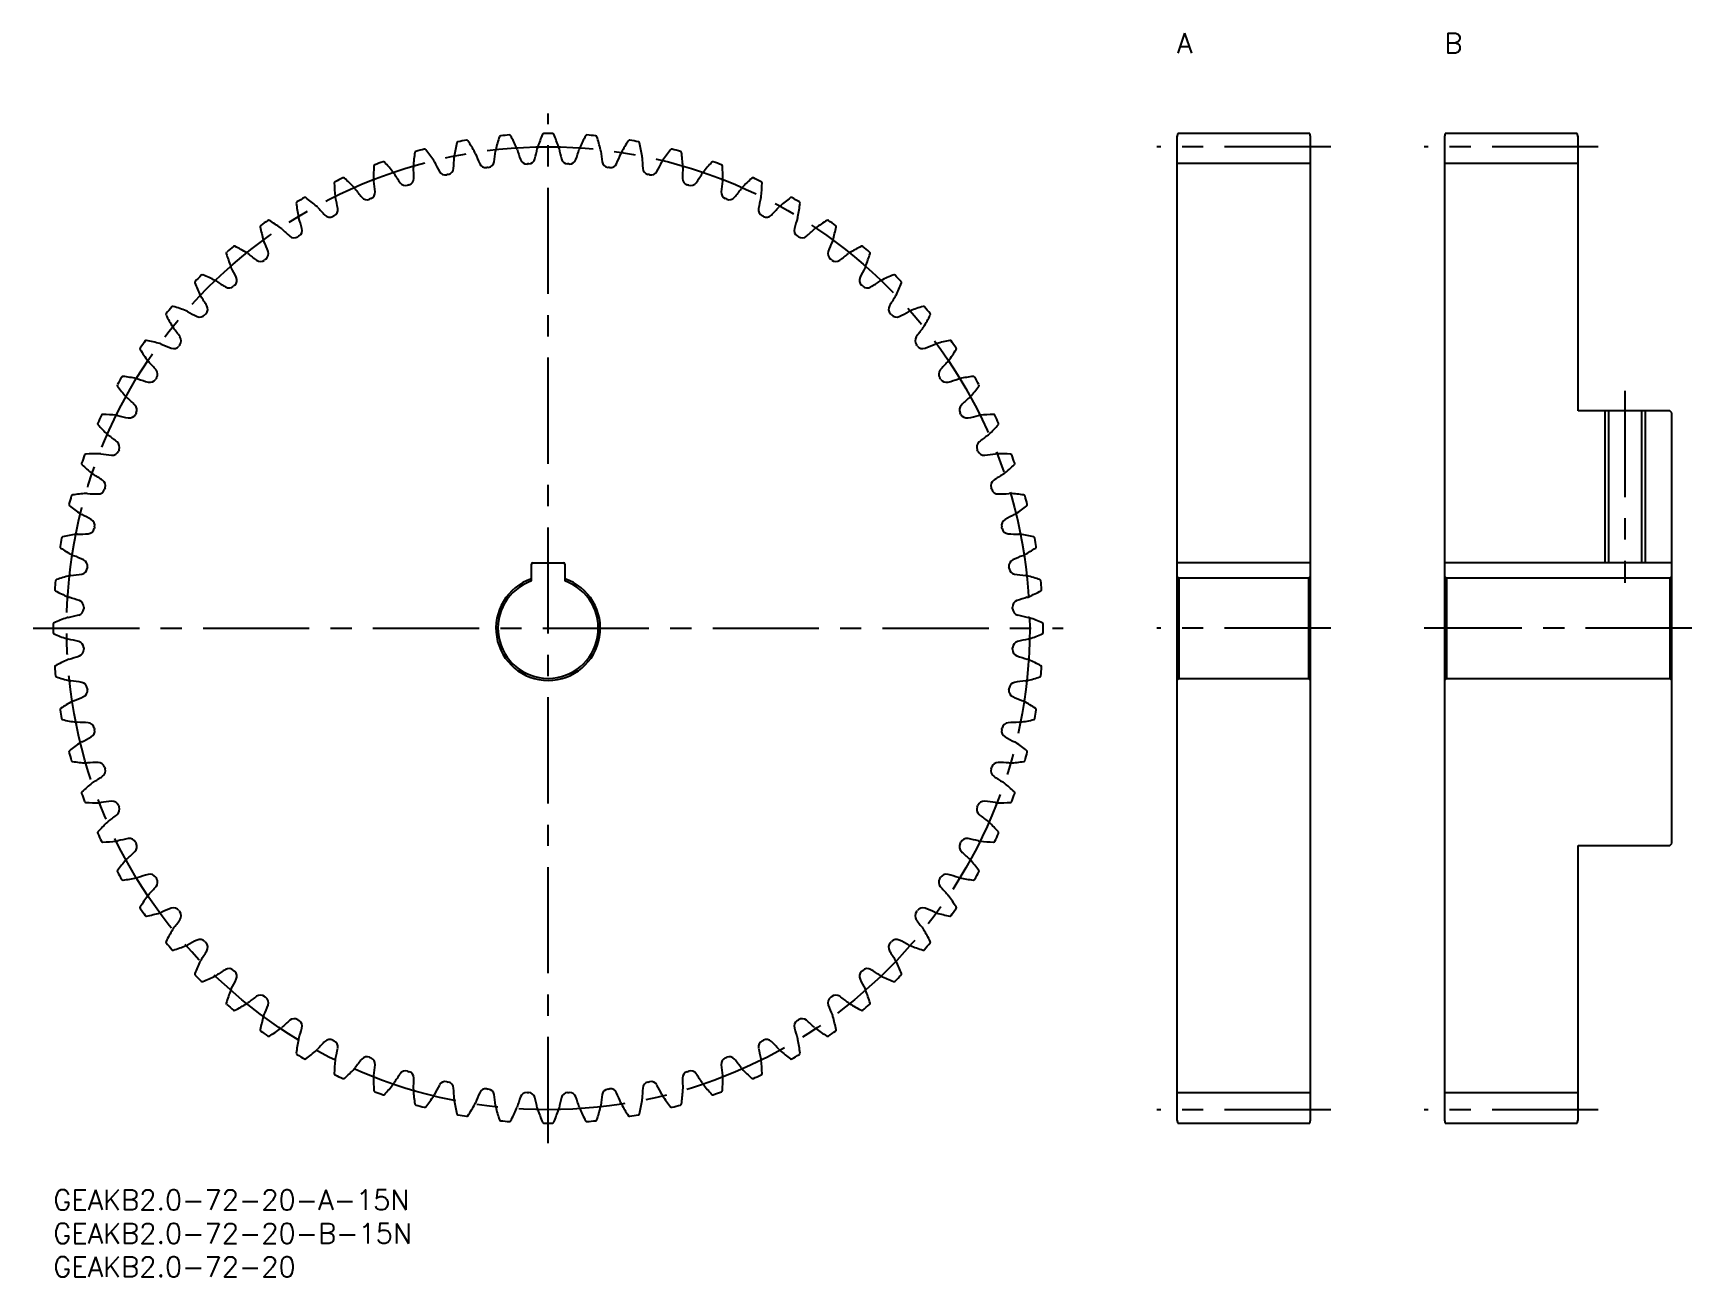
# Model space of a CAD drawing. Extents: x -3 to 245, y -13 to 173.
import ezdxf

# ---------------------------------------------------------------- set-up
doc = ezdxf.new("R2010")
doc.units = 0
doc.header["$LTSCALE"] = 0.5
doc.linetypes.add('CENTER', pattern=[50.8, 31.75, -6.35, 6.35, -6.35])
for name, color, linetype in [('MSM_CENTER', 1, 'CENTER'), ('MSM_CONTINUOUS', 7, 'CONTINUOUS'), ('MSM_NARROW', 5, 'CONTINUOUS'), ('MSM_PART_NUMBER', 7, 'CONTINUOUS')]:
    doc.layers.add(name, color=color, linetype=linetype)
doc.styles.get("Standard").update_dxf_attribs({"font": 'txt.shx', "height": 1, "bigfont": 'bigfont.shx'})

# ---------------------------------------------------------------- blocks, each defined once
blk = doc.blocks.new('*U3')
at = {"layer": 'MSM_PART_NUMBER'}
blk.add_text('GEAKB2.0-72-20-B-15N', height=3, dxfattribs=at).set_placement((0, -8))
blk = doc.blocks.new('*U4')
at = {"layer": 'MSM_PART_NUMBER'}
blk.add_text('GEAKB2.0-72-20-A-15N', height=3, dxfattribs=at).set_placement((0, -3))
blk = doc.blocks.new('*U5')
at = {"layer": 'MSM_PART_NUMBER'}
blk.add_text('GEAKB2.0-72-20', height=3, dxfattribs=at).set_placement((0, -13))
blk = doc.blocks.new('*U6')
at = {"layer": 'MSM_PART_NUMBER'}
blk.add_text('A', height=3, dxfattribs=at).set_placement((168, 170))
blk = doc.blocks.new('*U7')
at = {"layer": 'MSM_PART_NUMBER'}
blk.add_text('B', height=3, dxfattribs=at).set_placement((208, 170))

msp = doc.modelspace()

# ---------------------------------------------------------------- linework, layer by layer
at = {"layer": 'MSM_CENTER'}
for p, q in [((74, 7), (74, 161)), ((191, 156), (165, 156)), ((231, 156), (205, 156)), ((235, 119.5), (235, 90.8)), ((-3, 84), (151, 84)), ((191, 84), (165, 84)), ((245, 84), (205, 84)), ((191, 12), (165, 12)), ((231, 12), (205, 12))]:
    msp.add_line(p, q, dxfattribs=at)
msp.add_circle((74, 84), 72, dxfattribs=at)
at = {"layer": 'MSM_CONTINUOUS'}
for p, q in [((168.13, 158), (168, 157.5)), ((168, 157.5), (168, 10.5)), ((187.87, 158), (168.13, 158)), ((188, 157.5), (187.87, 158)), ((188, 10.5), (188, 157.5)), ((208.13, 158), (208, 157.5)), ((208, 157.5), (208, 10.5)), ((227.87, 158), (208.13, 158)), ((228, 157.5), (227.87, 158)), ((228, 116.5), (228, 157.5)), ((188, 153.5), (168, 153.5)), ((228, 153.5), (208, 153.5)), ((241.7, 116.5), (228, 116.5)), ((232.54, 116.5), (232.54, 93.8)), ((237.46, 116.5), (237.46, 93.8)), ((242, 116.2), (241.7, 116.5)), ((242, 51.8), (242, 116.2)), ((71.5, 91.07), (71.5, 93.6)), ((71.7, 93.8), (76.3, 93.8)), ((76.5, 93.6), (76.5, 91.07)), ((188, 93.8), (168, 93.8)), ((168, 91.8), (168.3, 91.5)), ((187.7, 91.5), (188, 91.8)), ((242, 93.8), (208, 93.8)), ((208, 91.8), (208.3, 91.5)), ((241.7, 91.5), (242, 91.8)), ((168.3, 91.5), (168.3, 76.5)), ((187.7, 91.5), (168.3, 91.5)), ((187.7, 91.5), (187.7, 76.5)), ((208.3, 91.5), (208.3, 76.5)), ((241.7, 91.5), (208.3, 91.5)), ((241.7, 91.5), (241.7, 76.5)), ((168.3, 76.5), (168, 76.2)), ((168.3, 76.5), (187.7, 76.5)), ((188, 76.2), (187.7, 76.5)), ((208.3, 76.5), (208, 76.2)), ((208.3, 76.5), (241.7, 76.5)), ((242, 76.2), (241.7, 76.5)), ((228, 10.5), (228, 51.5)), ((228, 51.5), (241.7, 51.5)), ((241.7, 51.5), (242, 51.8)), ((188, 14.5), (168, 14.5)), ((228, 14.5), (208, 14.5)), ((168, 10.5), (168.13, 10)), ((168.13, 10), (187.87, 10)), ((187.87, 10), (188, 10.5)), ((208, 10.5), (208.13, 10)), ((208.13, 10), (227.87, 10)), ((227.87, 10), (228, 10.5))]:
    msp.add_line(p, q, dxfattribs=at)
for centre, radius, start, end in [((83.67, 150.97), 24, 166.3987, 171.25), ((60.54, 156.56), 0.2, 100.5078, 166.3988), ((74, 84), 74, 99.4926, 100.5074), ((61.83, 156.79), 0.2, 33.6013, 99.4926), ((42.01, 143.62), 24, 28.75, 33.6013), ((89.47, 149.87), 24, 161.3987, 166.25), ((66.92, 157.46), 0.2, 95.5078, 161.3988), ((74, 84), 74, 94.4926, 95.5074), ((68.22, 157.57), 0.2, 28.6013, 94.4926), ((47.32, 146.18), 24, 23.75, 28.6013), ((95.16, 148.27), 24, 156.3987, 161.25), ((73.35, 157.8), 0.2, 90.5078, 156.3988), ((74, 84), 74, 89.4926, 90.5074), ((74.65, 157.8), 0.2, 23.6013, 89.4926), ((52.84, 148.27), 24, 18.75, 23.6013), ((100.68, 146.18), 24, 151.3987, 156.25), ((79.78, 157.57), 0.2, 85.5074, 151.3987), ((74, 84), 74, 84.4926, 85.5074), ((81.08, 157.46), 0.2, 18.6013, 84.4926), ((58.53, 149.87), 24, 13.75, 18.6013), ((105.99, 143.62), 24, 146.3987, 151.25), ((86.17, 156.79), 0.2, 80.5074, 146.3987), ((74, 84), 74, 79.4926, 80.5074), ((87.46, 156.56), 0.2, 13.6013, 79.4926), ((64.33, 150.97), 24, 8.75, 13.6013), ((49.37, 153.57), 0.2, 43.6013, 109.4926), ((77.8, 151.55), 24, 171.3987, 176.25), ((54.27, 155.11), 0.2, 105.5078, 171.3988), ((74, 84), 74, 104.4926, 105.5074), ((55.53, 155.45), 0.2, 38.6014, 104.4926), ((36.93, 140.6), 24, 33.75, 38.6013), ((55.51, 153.02), 1.66, 26.1736, 33.7501), ((31.14, 154.99), 28.8, 355.5992, 358.8265), ((61.59, 154.36), 1.66, 171.2499, 178.8264), ((61.59, 154.36), 1.66, 21.1736, 28.7501), ((90, 165.37), 28.8, 201.1735, 204.4008), ((37.49, 158.45), 28.8, 350.5992, 353.8265), ((67.77, 155.18), 1.66, 166.2499, 173.8264), ((67.77, 155.18), 1.66, 16.1736, 23.7501), ((97.03, 163.66), 28.8, 196.1735, 199.4008), ((70.8, 154.43), 1, 199.4008, 272.5979), ((71.05, 154.44), 1, 272.4021, 345.5993), ((44.12, 161.35), 28.8, 345.5992, 348.8265), ((74, 155.45), 1.66, 161.2499, 168.8264), ((74, 155.45), 1.66, 11.1736, 18.7501), ((103.88, 161.35), 28.8, 191.1735, 194.4008), ((76.95, 154.44), 1, 194.4008, 267.5979), ((77.2, 154.43), 1, 267.4021, 340.5992), ((50.97, 163.66), 28.8, 340.5992, 343.8265), ((80.23, 155.18), 1.66, 156.2499, 163.8264), ((80.23, 155.18), 1.66, 6.1736, 13.7501), ((110.51, 158.45), 28.8, 186.1735, 189.4008), ((58, 165.37), 28.8, 335.5992, 338.8265), ((86.41, 154.36), 1.66, 151.2499, 158.8264), ((86.41, 154.36), 1.66, 1.1736, 8.7501), ((116.86, 154.99), 28.8, 181.1735, 184.4008), ((92.49, 153.02), 1.66, 146.2499, 153.8264), ((111.07, 140.6), 24, 141.3987, 146.25), ((92.47, 155.45), 0.2, 75.5074, 141.3987), ((74, 84), 74, 74.4926, 75.5074), ((93.73, 155.11), 0.2, 8.6013, 74.4926), ((70.2, 151.55), 24, 3.75, 8.6013), ((98.63, 153.57), 0.2, 70.5074, 136.3987), ((74, 84), 74, 114.4926, 115.5074), ((43.4, 151.16), 0.2, 48.6013, 114.4926), ((27.67, 133.31), 24, 43.75, 48.6013), ((71.9, 151.63), 24, 176.3987, 181.25), ((48.15, 153.12), 0.2, 110.5078, 176.3988), ((74, 84), 74, 109.4926, 110.5074), ((32.14, 137.16), 24, 38.75, 43.6013), ((49.56, 151.14), 1.66, 31.1736, 38.7501), ((75.62, 166.91), 28.8, 211.1735, 214.4008), ((52.92, 151.27), 1, 287.4021, 0.5992), ((55.51, 153.02), 1.66, 176.2499, 183.8264), ((25.12, 150.98), 28.8, 0.5992, 3.8265), ((82.84, 166.45), 28.8, 206.1735, 209.4008), ((58.62, 152.8), 1, 209.4008, 282.5979), ((74, 84), 69.5, 102.4021, 102.5979), ((58.86, 152.85), 1, 282.4021, 355.5993), ((64.68, 153.88), 1, 204.4008, 277.5979), ((74, 84), 69.5, 97.4021, 97.5979), ((64.92, 153.91), 1, 277.4021, 350.5993), ((74, 84), 69.5, 92.4021, 92.5979), ((74, 84), 69.5, 87.4021, 87.5979), ((83.08, 153.91), 1, 189.4008, 262.5979), ((74, 84), 69.5, 82.4021, 82.5979), ((83.32, 153.88), 1, 262.4021, 335.5992), ((89.14, 152.85), 1, 184.4008, 257.5979), ((74, 84), 69.5, 77.4021, 77.5979), ((89.38, 152.8), 1, 257.4021, 330.5992), ((65.16, 166.45), 28.8, 330.5992, 333.8265), ((122.88, 150.98), 28.8, 176.1735, 179.4008), ((95.08, 151.27), 1, 179.4008, 252.5979), ((92.49, 153.02), 1.66, 356.1736, 3.7501), ((72.38, 166.91), 28.8, 325.5992, 328.8265), ((98.44, 151.14), 1.66, 141.2499, 148.8264), ((115.86, 137.16), 24, 136.3987, 141.25), ((74, 84), 74, 69.4926, 70.5074), ((99.85, 153.12), 0.2, 3.6013, 69.4926), ((76.1, 151.63), 24, 358.75, 3.6013), ((120.33, 133.31), 24, 131.3987, 136.25), ((104.6, 151.16), 0.2, 65.5074, 131.3988), ((74, 84), 74, 64.4926, 65.5074), ((42.22, 150.61), 0.2, 115.5078, 181.3988), ((66.01, 151.19), 24, 181.3987, 186.25), ((43.8, 148.76), 1.66, 36.1736, 43.7501), ((68.39, 166.73), 28.8, 216.1735, 219.4008), ((47.13, 149.18), 1, 292.4021, 5.5992), ((49.56, 151.14), 1.66, 181.2499, 188.8264), ((19.46, 146.47), 28.8, 5.5992, 8.8265), ((52.69, 151.2), 1, 214.4008, 287.5979), ((74, 84), 69.5, 107.4021, 107.5979), ((74, 84), 69.5, 72.4021, 72.5979), ((95.31, 151.2), 1, 252.4021, 325.5992), ((128.54, 146.47), 28.8, 171.1735, 174.4008), ((100.87, 149.18), 1, 174.4008, 247.5979), ((98.44, 151.14), 1.66, 351.1736, 358.7501), ((79.61, 166.73), 28.8, 320.5992, 323.8265), ((104.2, 148.76), 1.66, 136.2499, 143.8264), ((81.99, 151.19), 24, 353.75, 358.6013), ((105.78, 150.61), 0.2, 358.6013, 64.4926), ((36.54, 147.58), 0.2, 120.5078, 186.3988), ((60.19, 150.24), 24, 186.3987, 191.25), ((74, 84), 74, 119.4926, 120.5074), ((37.67, 148.24), 0.2, 53.6013, 119.4926), ((23.54, 129.08), 24, 48.75, 53.6013), ((38.28, 145.88), 1.66, 41.1736, 48.7501), ((61.2, 165.93), 28.8, 221.1735, 224.4008), ((41.55, 146.59), 1, 297.4021, 10.5992), ((43.8, 148.76), 1.66, 186.2499, 193.8264), ((14.23, 141.48), 28.8, 10.5992, 13.8265), ((46.91, 149.09), 1, 219.4008, 292.5979), ((74, 84), 69.5, 112.4021, 112.5979), ((74, 84), 69.5, 67.4021, 67.5979), ((101.09, 149.09), 1, 247.4021, 320.5992), ((106.45, 146.59), 1, 169.4008, 242.5979), ((133.77, 141.48), 28.8, 166.1735, 169.4008), ((104.2, 148.76), 1.66, 346.1736, 353.7501), ((86.8, 165.93), 28.8, 315.5992, 318.8265), ((109.72, 145.88), 1.66, 131.2499, 138.8264), ((124.46, 129.08), 24, 126.3987, 131.25), ((110.33, 148.24), 0.2, 60.5074, 126.3987), ((74, 84), 74, 59.4926, 60.5074), ((87.81, 150.24), 24, 348.75, 353.6013), ((111.46, 147.58), 0.2, 353.6013, 59.4926), ((31.14, 144.08), 0.2, 125.5078, 191.3988), ((54.47, 148.78), 24, 191.3987, 196.25), ((74, 84), 74, 124.4926, 125.5074), ((32.21, 144.83), 0.2, 58.6013, 124.4926), ((19.81, 124.51), 24, 53.75, 58.6013), ((33.02, 142.53), 1.66, 46.1736, 53.7501), ((38.28, 145.88), 1.66, 191.2499, 198.8264), ((9.45, 136.05), 28.8, 15.5992, 18.8265), ((41.34, 146.48), 1, 224.4008, 297.5979), ((74, 84), 69.5, 117.4021, 117.5979), ((74, 84), 69.5, 62.4021, 62.5979), ((106.66, 146.48), 1, 242.4021, 315.5992), ((138.55, 136.05), 28.8, 161.1735, 164.4008), ((109.72, 145.88), 1.66, 341.1736, 348.7501), ((114.98, 142.53), 1.66, 126.2499, 133.8264), ((128.19, 124.51), 24, 121.3987, 126.25), ((115.79, 144.83), 0.2, 55.5074, 121.3987), ((74, 84), 74, 54.4926, 55.5074), ((93.53, 148.78), 24, 343.75, 348.6013), ((116.86, 144.08), 0.2, 348.6013, 54.4926), ((33.02, 142.53), 1.66, 196.2499, 203.8264), ((5.16, 130.22), 28.8, 20.5992, 23.8265), ((54.11, 164.5), 28.8, 226.1735, 229.4008), ((36.02, 143.39), 1, 229.4008, 302.5979), ((74, 84), 69.5, 122.4021, 122.5979), ((36.22, 143.52), 1, 302.4021, 15.5992), ((111.78, 143.52), 1, 164.4008, 237.5979), ((74, 84), 69.5, 57.4021, 57.5979), ((111.98, 143.39), 1, 237.4021, 310.5992), ((93.89, 164.5), 28.8, 310.5992, 313.8265), ((142.84, 130.22), 28.8, 156.1735, 159.4008), ((114.98, 142.53), 1.66, 336.1736, 343.7501), ((26.06, 140.11), 0.2, 130.5078, 196.3988), ((48.9, 146.83), 24, 196.3987, 201.25), ((74, 84), 74, 129.4926, 130.5074), ((27.06, 140.95), 0.2, 63.6013, 129.4926), ((16.48, 119.63), 24, 58.75, 63.6013), ((28.07, 138.73), 1.66, 51.1736, 58.7501), ((47.17, 162.46), 28.8, 231.1735, 234.4008), ((30.99, 139.86), 1, 234.4008, 307.5979), ((74, 84), 69.5, 127.4021, 127.5979), ((31.18, 140), 1, 307.4021, 20.5992), ((116.82, 140), 1, 159.4008, 232.5979), ((74, 84), 69.5, 52.4021, 52.5979), ((117.01, 139.86), 1, 232.4021, 305.5992), ((100.83, 162.46), 28.8, 305.5992, 308.8265), ((119.93, 138.73), 1.66, 121.2499, 128.8264), ((131.52, 119.63), 24, 116.3987, 121.25), ((120.94, 140.95), 0.2, 50.5074, 116.3987), ((74, 84), 74, 49.4926, 50.5074), ((99.1, 146.83), 24, 338.75, 343.6013), ((121.94, 140.11), 0.2, 343.6013, 49.4926), ((74, 84), 74, 134.4926, 135.5074), ((22.28, 136.64), 0.2, 68.6013, 134.4926), ((13.6, 114.49), 24, 63.75, 68.6013), ((28.07, 138.73), 1.66, 201.2499, 208.8264), ((1.39, 124.05), 28.8, 25.5992, 28.8265), ((26.46, 136.06), 1, 312.4021, 25.5992), ((121.54, 136.06), 1, 154.4008, 227.5979), ((146.61, 124.05), 28.8, 151.1735, 154.4008), ((119.93, 138.73), 1.66, 331.1736, 338.7501), ((134.4, 114.49), 24, 111.3987, 116.25), ((125.72, 136.64), 0.2, 45.5074, 111.3987), ((74, 84), 74, 44.4926, 45.5074), ((21.36, 135.72), 0.2, 135.5078, 201.3988), ((43.51, 144.4), 24, 201.3987, 206.25), ((23.48, 134.52), 1.66, 56.1736, 63.7501), ((40.43, 159.83), 28.8, 236.1735, 239.4008), ((26.28, 135.9), 1, 239.4008, 312.5979), ((74, 84), 69.5, 132.4021, 132.5979), ((74, 84), 69.5, 47.4021, 47.5979), ((121.72, 135.9), 1, 227.4021, 300.5992), ((107.57, 159.83), 28.8, 300.5992, 303.8265), ((124.52, 134.52), 1.66, 116.2499, 123.8264), ((104.49, 144.4), 24, 333.75, 338.6013), ((126.64, 135.72), 0.2, 338.6013, 44.4926), ((74, 84), 74, 139.4926, 140.5074), ((17.89, 131.94), 0.2, 73.6013, 139.4926), ((11.17, 109.1), 24, 68.75, 73.6013), ((19.27, 129.93), 1.66, 61.1736, 68.7501), ((23.48, 134.52), 1.66, 206.2499, 213.8264), ((-1.83, 117.57), 28.8, 30.5992, 33.8265), ((22.1, 131.72), 1, 317.4021, 30.5992), ((125.9, 131.72), 1, 149.4008, 222.5979), ((149.83, 117.57), 28.8, 146.1735, 149.4008), ((124.52, 134.52), 1.66, 326.1736, 333.7501), ((128.73, 129.93), 1.66, 111.2499, 118.8264), ((136.83, 109.1), 24, 106.3987, 111.25), ((130.11, 131.94), 0.2, 40.5074, 106.3987), ((74, 84), 74, 39.4926, 40.5074), ((17.05, 130.94), 0.2, 140.5078, 206.3987), ((38.37, 141.52), 24, 206.3987, 211.25), ((19.27, 129.93), 1.66, 211.2499, 218.8264), ((33.95, 156.61), 28.8, 241.1735, 244.4008), ((21.94, 131.54), 1, 244.4008, 317.5979), ((74, 84), 69.5, 137.4021, 137.5979), ((74, 84), 69.5, 42.4021, 42.5979), ((126.06, 131.54), 1, 222.4021, 295.5992), ((114.05, 156.61), 28.8, 295.5992, 298.8265), ((128.73, 129.93), 1.66, 321.1736, 328.7501), ((109.63, 141.52), 24, 328.75, 333.6013), ((130.95, 130.94), 0.2, 333.6013, 39.4926), ((74, 84), 74, 144.4926, 145.5074), ((13.92, 126.86), 0.2, 78.6013, 144.4926), ((9.22, 103.53), 24, 73.75, 78.6013), ((15.47, 124.98), 1.66, 66.1736, 73.7501), ((27.78, 152.84), 28.8, 246.1735, 249.4008), ((-4.46, 110.83), 28.8, 35.5992, 38.8265), ((18.14, 127.01), 1, 322.4021, 35.5992), ((129.86, 127.01), 1, 144.4008, 217.5979), ((152.46, 110.83), 28.8, 141.1735, 144.4008), ((120.22, 152.84), 28.8, 290.5992, 293.8265), ((132.53, 124.98), 1.66, 106.2499, 113.8264), ((138.78, 103.53), 24, 101.3987, 106.25), ((134.08, 126.86), 0.2, 35.5074, 101.3987), ((74, 84), 74, 34.4926, 35.5074), ((13.17, 125.79), 0.2, 145.5078, 211.3987), ((33.49, 138.19), 24, 211.3987, 216.25), ((15.47, 124.98), 1.66, 216.2499, 223.8264), ((18, 126.82), 1, 249.4008, 322.5979), ((74, 84), 69.5, 142.4021, 142.5979), ((74, 84), 69.5, 37.4021, 37.5979), ((130, 126.82), 1, 217.4021, 290.5992), ((132.53, 124.98), 1.66, 316.1736, 323.7501), ((114.51, 138.19), 24, 323.75, 328.6013), ((134.83, 125.79), 0.2, 328.6013, 34.4926), ((74, 84), 74, 149.4926, 150.5074), ((10.42, 121.46), 0.2, 83.6013, 149.4926), ((7.76, 97.81), 24, 78.75, 83.6013), ((-6.5, 103.89), 28.8, 40.5992, 43.8265), ((14.61, 121.98), 1, 327.4021, 40.5992), ((133.39, 121.98), 1, 139.4008, 212.5979), ((154.5, 103.89), 28.8, 136.1735, 139.4008), ((140.24, 97.81), 24, 96.3987, 101.25), ((137.58, 121.46), 0.2, 30.5074, 96.3987), ((74, 84), 74, 29.4926, 30.5074), ((9.76, 120.33), 0.2, 150.5078, 216.3987), ((28.92, 134.46), 24, 216.3987, 221.25), ((12.12, 119.72), 1.66, 71.1736, 78.7501), ((21.95, 148.55), 28.8, 251.1735, 254.4008), ((14.48, 121.78), 1, 254.4008, 327.5979), ((74, 84), 69.5, 147.4021, 147.5979), ((74, 84), 69.5, 32.4021, 32.5979), ((133.52, 121.78), 1, 212.4021, 285.5992), ((126.05, 148.55), 28.8, 285.5992, 288.8265), ((135.88, 119.72), 1.66, 101.2499, 108.8264), ((119.08, 134.46), 24, 318.75, 323.6013), ((138.24, 120.33), 0.2, 323.6013, 29.4926), ((12.12, 119.72), 1.66, 221.2499, 228.8264), ((-7.93, 96.8), 28.8, 45.5992, 48.8265), ((11.52, 116.66), 1, 332.4021, 45.5992), ((136.48, 116.66), 1, 134.4008, 207.5979), ((155.93, 96.8), 28.8, 131.1735, 134.4008), ((135.88, 119.72), 1.66, 311.1736, 318.7501), ((6.84, 114.6), 0.2, 155.5078, 221.3988), ((74, 84), 74, 154.4926, 155.5074), ((24.69, 130.33), 24, 221.3987, 226.25), ((7.39, 115.78), 0.2, 88.6013, 154.4926), ((6.81, 91.99), 24, 83.75, 88.6013), ((9.24, 114.2), 1.66, 76.1736, 83.7501), ((16.52, 143.77), 28.8, 256.1735, 259.4008), ((11.41, 116.45), 1, 259.4008, 332.5979), ((74, 84), 69.5, 152.4021, 152.5979), ((74, 84), 69.5, 27.4021, 27.5979), ((136.59, 116.45), 1, 207.4021, 280.5992), ((131.48, 143.77), 28.8, 280.5992, 283.8265), ((138.76, 114.2), 1.66, 96.2499, 103.8264), ((141.19, 91.99), 24, 91.3987, 96.25), ((123.31, 130.33), 24, 313.75, 318.6013), ((140.61, 115.78), 0.2, 25.5074, 91.3987), ((74, 84), 74, 24.4926, 25.5074), ((141.16, 114.6), 0.2, 318.6013, 24.4926), ((9.24, 114.2), 1.66, 226.2499, 233.8264), ((-8.73, 89.61), 28.8, 50.5992, 53.8265), ((8.91, 111.09), 1, 337.4021, 50.5992), ((139.09, 111.09), 1, 129.4008, 202.5979), ((156.73, 89.61), 28.8, 126.1735, 129.4008), ((138.76, 114.2), 1.66, 306.1736, 313.7501), ((74, 84), 74, 159.4926, 160.5074), ((4.88, 109.85), 0.2, 93.6013, 159.4926), ((6.37, 86.1), 24, 88.75, 93.6013), ((6.86, 108.44), 1.66, 81.1736, 88.7501), ((11.53, 138.54), 28.8, 261.1735, 264.4008), ((8.82, 110.87), 1, 264.4008, 337.5979), ((74, 84), 69.5, 157.4021, 157.5979), ((74, 84), 69.5, 22.4021, 22.5979), ((139.18, 110.87), 1, 202.4021, 275.5992), ((136.47, 138.54), 28.8, 275.5992, 278.8265), ((141.14, 108.44), 1.66, 91.2499, 98.8264), ((141.63, 86.1), 24, 86.3987, 91.25), ((143.12, 109.85), 0.2, 20.5074, 86.3987), ((74, 84), 74, 19.4926, 20.5074), ((4.43, 108.63), 0.2, 160.5074, 226.3988), ((20.84, 125.86), 24, 226.3987, 231.25), ((6.86, 108.44), 1.66, 231.2499, 238.8264), ((-8.91, 82.38), 28.8, 55.5992, 58.8265), ((156.91, 82.38), 28.8, 121.1735, 124.4008), ((141.14, 108.44), 1.66, 301.1736, 308.7501), ((127.16, 125.86), 24, 308.75, 313.6013), ((143.57, 108.63), 0.2, 313.6013, 19.4926), ((6.73, 105.08), 1, 269.4008, 342.5979), ((6.8, 105.31), 1, 342.4021, 55.5992), ((74, 84), 69.5, 162.4021, 162.5979), ((141.2, 105.31), 1, 124.4008, 197.5979), ((74, 84), 69.5, 17.4021, 17.5979), ((141.27, 105.08), 1, 197.4021, 270.5992), ((74, 84), 74, 164.4926, 165.5074), ((2.55, 102.47), 0.2, 165.5078, 231.3988), ((17.4, 121.07), 24, 231.3987, 236.25), ((2.89, 103.73), 0.2, 98.6014, 164.4926), ((6.45, 80.2), 24, 93.75, 98.6013), ((4.98, 102.49), 1.66, 86.1736, 93.7501), ((7.02, 132.88), 28.8, 266.1735, 269.4008), ((140.98, 132.88), 28.8, 270.5992, 273.8265), ((143.02, 102.49), 1.66, 86.2499, 93.8264), ((141.55, 80.2), 24, 81.3987, 86.25), ((130.6, 121.07), 24, 303.75, 308.6013), ((145.11, 103.73), 0.2, 15.5074, 81.3987), ((74, 84), 74, 14.4926, 15.5074), ((145.45, 102.47), 0.2, 308.6013, 14.4926), ((4.98, 102.49), 1.66, 236.2499, 243.8264), ((-8.45, 75.16), 28.8, 60.5992, 63.8265), ((5.2, 99.38), 1, 347.4021, 60.5992), ((142.8, 99.38), 1, 119.4008, 192.5979), ((156.45, 75.16), 28.8, 116.1735, 119.4008), ((143.02, 102.49), 1.66, 296.1736, 303.7501), ((74, 84), 74, 169.4926, 170.5074), ((1.44, 97.46), 0.2, 103.6014, 169.4926), ((7.03, 74.33), 24, 98.75, 103.6013), ((3.64, 96.41), 1.66, 91.1736, 98.7501), ((3.01, 126.86), 28.8, 271.1735, 274.4008), ((5.15, 99.14), 1, 274.4008, 347.5979), ((74, 84), 69.5, 167.4021, 167.5979), ((74, 84), 69.5, 12.4021, 12.5979), ((142.85, 99.14), 1, 192.4021, 265.5992), ((144.99, 126.86), 28.8, 265.5992, 268.8265), ((144.36, 96.41), 1.66, 81.2499, 88.8264), ((140.97, 74.33), 24, 76.3987, 81.25), ((146.56, 97.46), 0.2, 10.5074, 76.3987), ((74, 84), 74, 9.4926, 10.5074), ((1.21, 96.17), 0.2, 170.5078, 236.3987), ((14.38, 115.99), 24, 236.3987, 241.25), ((3.64, 96.41), 1.66, 241.2499, 248.8264), ((-7.37, 68), 28.8, 65.5992, 68.8265), ((155.37, 68), 28.8, 111.1735, 114.4008), ((144.36, 96.41), 1.66, 291.1736, 298.7501), ((133.62, 115.99), 24, 298.75, 303.6013), ((146.79, 96.17), 0.2, 303.6013, 9.4926), ((8.13, 68.53), 24, 103.75, 108.6013), ((2.82, 90.23), 1.66, 96.1736, 103.7501), ((-0.45, 120.51), 28.8, 276.1735, 279.4008), ((4.09, 93.08), 1, 279.4008, 352.5979), ((4.12, 93.32), 1, 352.4021, 65.5992), ((74, 84), 69.5, 172.4021, 172.5979), ((71.7, 93.6), 0.2, 90, 180), ((76.3, 93.6), 0.2, 0, 90), ((143.88, 93.32), 1, 114.4008, 187.5979), ((74, 84), 69.5, 7.4021, 7.5979), ((143.91, 93.08), 1, 187.4021, 260.5992), ((148.45, 120.51), 28.8, 260.5992, 263.8265), ((145.18, 90.23), 1.66, 76.2499, 83.8264), ((139.87, 68.53), 24, 71.3987, 76.25), ((74, 84), 74, 174.4926, 175.5074), ((0.43, 89.78), 0.2, 175.5074, 241.3988), ((11.82, 110.68), 24, 241.3987, 246.25), ((0.54, 91.08), 0.2, 108.6014, 174.4926), ((74, 84), 7.8, 108.6939, 71.3061), ((74, 84), 7.5, 109.4712, 70.5288), ((136.18, 110.68), 24, 293.75, 298.6013), ((147.46, 91.08), 0.2, 5.5074, 71.3987), ((74, 84), 74, 4.4926, 5.5074), ((147.57, 89.78), 0.2, 298.6013, 4.4926), ((2.82, 90.23), 1.66, 246.2499, 253.8264), ((-5.66, 60.97), 28.8, 70.5992, 73.8265), ((3.56, 86.95), 1, 284.4008, 357.5979), ((3.57, 87.2), 1, 357.4021, 70.5992), ((74, 84), 69.5, 177.4021, 177.5979), ((144.43, 87.2), 1, 109.4008, 182.5979), ((74, 84), 69.5, 2.4021, 2.5979), ((144.44, 86.95), 1, 182.4021, 255.5992), ((153.66, 60.97), 28.8, 106.1735, 109.4008), ((145.18, 90.23), 1.66, 286.1736, 293.7501), ((0.2, 84.65), 0.2, 113.6013, 179.4926), ((74, 84), 74, 179.4926, 180.5074), ((9.73, 62.84), 24, 108.75, 113.6013), ((2.55, 84), 1.66, 101.1736, 108.7501), ((-3.35, 113.88), 28.8, 281.1735, 284.4008), ((151.35, 113.88), 28.8, 255.5992, 258.8265), ((145.45, 84), 1.66, 71.2499, 78.8264), ((138.27, 62.84), 24, 66.3987, 71.25), ((147.8, 84.65), 0.2, 0.5074, 66.3987), ((74, 84), 74, 359.4926, 0.5074), ((0.2, 83.35), 0.2, 180.5074, 246.3988), ((9.73, 105.16), 24, 246.3987, 251.25), ((2.55, 84), 1.66, 251.2499, 258.8264), ((-3.35, 54.12), 28.8, 75.5992, 78.8265), ((3.56, 81.05), 1, 2.4021, 75.5992), ((144.44, 81.05), 1, 104.4008, 177.5979), ((151.35, 54.12), 28.8, 101.1735, 104.4008), ((145.45, 84), 1.66, 281.1736, 288.7501), ((138.27, 105.16), 24, 288.75, 293.6013), ((147.8, 83.35), 0.2, 293.6013, 359.4926), ((2.82, 77.77), 1.66, 106.1736, 113.7501), ((-5.66, 107.03), 28.8, 286.1735, 289.4008), ((3.57, 80.8), 1, 289.4008, 2.5979), ((74, 84), 69.5, 182.4021, 182.5979), ((74, 84), 69.5, 357.4021, 357.5979), ((144.43, 80.8), 1, 177.4021, 250.5992), ((153.66, 107.03), 28.8, 250.5992, 253.8265), ((145.18, 77.77), 1.66, 66.2499, 73.8264), ((0.43, 78.22), 0.2, 118.6014, 184.4926), ((74, 84), 74, 184.4926, 185.5074), ((11.82, 57.32), 24, 113.75, 118.6013), ((0.54, 76.92), 0.2, 185.5074, 251.3988), ((136.18, 57.32), 24, 61.3987, 66.25), ((147.46, 76.92), 0.2, 288.6013, 354.4926), ((74, 84), 74, 354.4926, 355.5074), ((147.57, 78.22), 0.2, 355.5074, 61.3987), ((8.13, 99.47), 24, 251.3987, 256.25), ((2.82, 77.77), 1.66, 256.2499, 263.8264), ((-0.45, 47.49), 28.8, 80.5992, 83.8265), ((4.09, 74.92), 1, 7.4021, 80.5992), ((4.12, 74.68), 1, 294.4008, 7.5979), ((74, 84), 69.5, 187.4021, 187.5979), ((143.88, 74.68), 1, 172.4021, 245.5992), ((74, 84), 69.5, 352.4021, 352.5979), ((143.91, 74.92), 1, 99.4008, 172.5979), ((148.45, 47.49), 28.8, 96.1735, 99.4008), ((145.18, 77.77), 1.66, 276.1736, 283.7501), ((139.87, 99.47), 24, 283.75, 288.6013), ((1.21, 71.83), 0.2, 123.6014, 189.4926), ((14.38, 52.01), 24, 118.75, 123.6013), ((3.64, 71.59), 1.66, 111.1736, 118.7501), ((-7.37, 100), 28.8, 291.1735, 294.4008), ((155.37, 100), 28.8, 245.5992, 248.8265), ((144.36, 71.59), 1.66, 61.2499, 68.8264), ((133.62, 52.01), 24, 56.3987, 61.25), ((146.79, 71.83), 0.2, 350.5074, 56.3987), ((74, 84), 74, 189.4926, 190.5074), ((1.44, 70.54), 0.2, 190.5074, 256.3988), ((7.03, 93.67), 24, 256.3987, 261.25), ((3.64, 71.59), 1.66, 261.2499, 268.8264), ((3.01, 41.14), 28.8, 85.5992, 88.8265), ((5.15, 68.86), 1, 12.4021, 85.5992), ((142.85, 68.86), 1, 94.4008, 167.5979), ((144.99, 41.14), 28.8, 91.1735, 94.4008), ((144.36, 71.59), 1.66, 271.1736, 278.7501), ((140.97, 93.67), 24, 278.75, 283.6013), ((146.56, 70.54), 0.2, 283.6013, 349.4926), ((74, 84), 74, 349.4926, 350.5074), ((4.98, 65.51), 1.66, 116.1736, 123.7501), ((-8.45, 92.84), 28.8, 296.1735, 299.4008), ((5.2, 68.62), 1, 299.4008, 12.5979), ((74, 84), 69.5, 192.4021, 192.5979), ((142.8, 68.62), 1, 167.4021, 240.5992), ((74, 84), 69.5, 347.4021, 347.5979), ((156.45, 92.84), 28.8, 240.5992, 243.8265), ((143.02, 65.51), 1.66, 56.2499, 63.8264), ((2.55, 65.53), 0.2, 128.6013, 194.4926), ((74, 84), 74, 194.4926, 195.5074), ((17.4, 46.93), 24, 123.75, 128.6013), ((130.6, 46.93), 24, 51.3987, 56.25), ((74, 84), 74, 344.4926, 345.5074), ((145.45, 65.53), 0.2, 345.5074, 51.3988), ((2.89, 64.27), 0.2, 195.5074, 261.3988), ((6.45, 87.8), 24, 261.3987, 266.25), ((4.98, 65.51), 1.66, 266.2499, 273.8264), ((7.02, 35.12), 28.8, 90.5992, 93.8265), ((6.73, 62.92), 1, 17.4021, 90.5992), ((6.8, 62.69), 1, 304.4008, 17.5979), ((74, 84), 69.5, 197.4021, 197.5979), ((141.2, 62.69), 1, 162.4021, 235.5992), ((74, 84), 69.5, 342.4021, 342.5979), ((141.27, 62.92), 1, 89.4008, 162.5979), ((140.98, 35.12), 28.8, 86.1735, 89.4008), ((143.02, 65.51), 1.66, 266.1736, 273.7501), ((141.55, 87.8), 24, 273.75, 278.6013), ((145.11, 64.27), 0.2, 278.6013, 344.4926), ((20.84, 42.14), 24, 128.75, 133.6013), ((6.86, 59.56), 1.66, 121.1736, 128.7501), ((-8.91, 85.62), 28.8, 301.1735, 304.4008), ((156.91, 85.62), 28.8, 235.5992, 238.8265), ((141.14, 59.56), 1.66, 51.2499, 58.8264), ((127.16, 42.14), 24, 46.3987, 51.25), ((4.43, 59.37), 0.2, 133.6013, 199.4926), ((74, 84), 74, 199.4926, 200.5074), ((4.88, 58.15), 0.2, 200.5074, 266.3988), ((6.37, 81.9), 24, 266.3987, 271.25), ((6.86, 59.56), 1.66, 271.2499, 278.8264), ((11.53, 29.46), 28.8, 95.5992, 98.8265), ((8.82, 57.13), 1, 22.4021, 95.5992), ((8.91, 56.91), 1, 309.4008, 22.5979), ((74, 84), 69.5, 202.4021, 202.5979), ((139.09, 56.91), 1, 157.4021, 230.5992), ((74, 84), 69.5, 337.4021, 337.5979), ((139.18, 57.13), 1, 84.4008, 157.5979), ((136.47, 29.46), 28.8, 81.1735, 84.4008), ((141.14, 59.56), 1.66, 261.1736, 268.7501), ((141.63, 81.9), 24, 268.75, 273.6013), ((143.12, 58.15), 0.2, 273.6013, 339.4926), ((74, 84), 74, 339.4926, 340.5074), ((143.57, 59.37), 0.2, 340.5074, 46.3987), ((24.69, 37.67), 24, 133.75, 138.6013), ((9.24, 53.8), 1.66, 126.1736, 133.7501), ((-8.73, 78.39), 28.8, 306.1735, 309.4008), ((156.73, 78.39), 28.8, 230.5992, 233.8265), ((138.76, 53.8), 1.66, 46.2499, 53.8264), ((123.31, 37.67), 24, 41.3987, 46.25), ((6.84, 53.4), 0.2, 138.6013, 204.4926), ((74, 84), 74, 204.4926, 205.5074), ((7.39, 52.22), 0.2, 205.5078, 271.3988), ((6.81, 76.01), 24, 271.3987, 276.25), ((9.24, 53.8), 1.66, 276.2499, 283.8264), ((16.52, 24.23), 28.8, 100.5992, 103.8265), ((11.41, 51.55), 1, 27.4021, 100.5992), ((136.59, 51.55), 1, 79.4008, 152.5979), ((131.48, 24.23), 28.8, 76.1735, 79.4008), ((138.76, 53.8), 1.66, 256.1736, 263.7501), ((141.19, 76.01), 24, 263.75, 268.6013), ((140.61, 52.22), 0.2, 268.6013, 334.4926), ((74, 84), 74, 334.4926, 335.5074), ((141.16, 53.4), 0.2, 335.5074, 41.3988), ((-7.93, 71.2), 28.8, 311.1735, 314.4008), ((11.52, 51.34), 1, 314.4008, 27.5979), ((74, 84), 69.5, 207.4021, 207.5979), ((136.48, 51.34), 1, 152.4021, 225.5992), ((74, 84), 69.5, 332.4021, 332.5979), ((155.93, 71.2), 28.8, 225.5992, 228.8265), ((9.76, 47.67), 0.2, 143.6013, 209.4926), ((74, 84), 74, 209.4926, 210.5074), ((28.92, 33.54), 24, 138.75, 143.6013), ((12.12, 48.28), 1.66, 131.1736, 138.7501), ((21.95, 19.45), 28.8, 105.5992, 108.8265), ((14.48, 46.22), 1, 32.4021, 105.5992), ((133.52, 46.22), 1, 74.4008, 147.5979), ((126.05, 19.45), 28.8, 71.1735, 74.4008), ((135.88, 48.28), 1.66, 41.2499, 48.8264), ((119.08, 33.54), 24, 36.3987, 41.25), ((74, 84), 74, 329.4926, 330.5074), ((138.24, 47.67), 0.2, 330.5074, 36.3987), ((10.42, 46.54), 0.2, 210.5078, 276.3988), ((7.76, 70.19), 24, 276.3987, 281.25), ((12.12, 48.28), 1.66, 281.2499, 288.8264), ((-6.5, 64.11), 28.8, 316.1735, 319.4008), ((74, 84), 69.5, 212.4021, 212.5979), ((14.61, 46.02), 1, 319.4008, 32.5979), ((133.39, 46.02), 1, 147.4021, 220.5992), ((74, 84), 69.5, 327.4021, 327.5979), ((154.5, 64.11), 28.8, 220.5992, 223.8265), ((135.88, 48.28), 1.66, 251.1736, 258.7501), ((140.24, 70.19), 24, 258.75, 263.6013), ((137.58, 46.54), 0.2, 263.6013, 329.4926), ((13.17, 42.21), 0.2, 148.6013, 214.4926), ((33.49, 29.81), 24, 143.75, 148.6013), ((15.47, 43.02), 1.66, 136.1736, 143.7501), ((18, 41.18), 1, 37.4021, 110.5992), ((130, 41.18), 1, 69.4008, 142.5979), ((132.53, 43.02), 1.66, 36.2499, 43.8264), ((114.51, 29.81), 24, 31.3987, 36.25), ((134.83, 42.21), 0.2, 325.5074, 31.3987), ((74, 84), 74, 214.4926, 215.5074), ((13.92, 41.14), 0.2, 215.5078, 281.3988), ((9.22, 64.47), 24, 281.3987, 286.25), ((15.47, 43.02), 1.66, 286.2499, 293.8264), ((27.78, 15.16), 28.8, 110.5992, 113.8265), ((-4.46, 57.17), 28.8, 321.1735, 324.4008), ((74, 84), 69.5, 217.4021, 217.5979), ((18.14, 40.99), 1, 324.4008, 37.5979), ((129.86, 40.99), 1, 142.4021, 215.5992), ((152.46, 57.17), 28.8, 215.5992, 218.8265), ((74, 84), 69.5, 322.4021, 322.5979), ((120.22, 15.16), 28.8, 66.1735, 69.4008), ((132.53, 43.02), 1.66, 246.1736, 253.7501), ((138.78, 64.47), 24, 253.75, 258.6013), ((134.08, 41.14), 0.2, 258.6013, 324.4926), ((74, 84), 74, 324.4926, 325.5074), ((38.37, 26.48), 24, 148.75, 153.6013), ((19.27, 38.07), 1.66, 141.1736, 148.7501), ((33.95, 11.39), 28.8, 115.5992, 118.8265), ((21.94, 36.46), 1, 42.4021, 115.5992), ((126.06, 36.46), 1, 64.4008, 137.5979), ((114.05, 11.39), 28.8, 61.1735, 64.4008), ((128.73, 38.07), 1.66, 31.2499, 38.8264), ((109.63, 26.48), 24, 26.3987, 31.25), ((17.05, 37.06), 0.2, 153.6013, 219.4926), ((74, 84), 74, 219.4926, 220.5074), ((17.89, 36.06), 0.2, 220.5078, 286.3988), ((11.17, 58.9), 24, 286.3987, 291.25), ((19.27, 38.07), 1.66, 291.2499, 298.8264), ((-1.83, 50.43), 28.8, 326.1735, 329.4008), ((74, 84), 69.5, 222.4021, 222.5979), ((22.1, 36.28), 1, 329.4008, 42.5979), ((125.9, 36.28), 1, 137.4021, 210.5992), ((149.83, 50.43), 28.8, 210.5992, 213.8265), ((74, 84), 69.5, 317.4021, 317.5979), ((128.73, 38.07), 1.66, 241.1736, 248.7501), ((136.83, 58.9), 24, 248.75, 253.6013), ((130.11, 36.06), 0.2, 253.6013, 319.4926), ((74, 84), 74, 319.4926, 320.5074), ((130.95, 37.06), 0.2, 320.5074, 26.3987), ((21.36, 32.28), 0.2, 158.6013, 224.4926), ((43.51, 23.6), 24, 153.75, 158.6013), ((23.48, 33.48), 1.66, 146.1736, 153.7501), ((40.43, 8.17), 28.8, 120.5992, 123.8265), ((26.28, 32.1), 1, 47.4021, 120.5992), ((74, 84), 69.5, 227.4021, 227.5979), ((26.46, 31.94), 1, 334.4008, 47.5979), ((121.54, 31.94), 1, 132.4021, 205.5992), ((74, 84), 69.5, 312.4021, 312.5979), ((121.72, 32.1), 1, 59.4008, 132.5979), ((107.57, 8.17), 28.8, 56.1735, 59.4008), ((124.52, 33.48), 1.66, 26.2499, 33.8264), ((104.49, 23.6), 24, 21.3987, 26.25), ((126.64, 32.28), 0.2, 315.5074, 21.3987), ((74, 84), 74, 224.4926, 225.5074), ((22.28, 31.36), 0.2, 225.5074, 291.3988), ((13.6, 53.51), 24, 291.3987, 296.25), ((23.48, 33.48), 1.66, 296.2499, 303.8264), ((48.9, 21.17), 24, 158.75, 163.6013), ((28.07, 29.27), 1.66, 151.1736, 158.7501), ((1.39, 43.95), 28.8, 331.1735, 334.4008), ((146.61, 43.95), 28.8, 205.5992, 208.8265), ((119.93, 29.27), 1.66, 21.2499, 28.8264), ((99.1, 21.17), 24, 16.3987, 21.25), ((124.52, 33.48), 1.66, 236.1736, 243.7501), ((134.4, 53.51), 24, 243.75, 248.6013), ((125.72, 31.36), 0.2, 248.6013, 314.4926), ((74, 84), 74, 314.4926, 315.5074), ((26.06, 27.89), 0.2, 163.6014, 229.4926), ((74, 84), 74, 229.4926, 230.5074), ((16.48, 48.37), 24, 296.3987, 301.25), ((28.07, 29.27), 1.66, 301.2499, 308.8264), ((47.17, 5.54), 28.8, 125.5992, 128.8265), ((30.99, 28.14), 1, 52.4021, 125.5992), ((5.16, 37.78), 28.8, 336.1735, 339.4008), ((74, 84), 69.5, 232.4021, 232.5979), ((31.18, 28), 1, 339.4008, 52.5979), ((116.82, 28), 1, 127.4021, 200.5992), ((142.84, 37.78), 28.8, 200.5992, 203.8265), ((74, 84), 69.5, 307.4021, 307.5979), ((117.01, 28.14), 1, 54.4008, 127.5979), ((100.83, 5.54), 28.8, 51.1735, 54.4008), ((119.93, 29.27), 1.66, 231.1736, 238.7501), ((131.52, 48.37), 24, 238.75, 243.6013), ((74, 84), 74, 309.4926, 310.5074), ((121.94, 27.89), 0.2, 310.5074, 16.3987), ((27.06, 27.05), 0.2, 230.5074, 296.3988), ((54.47, 19.22), 24, 163.75, 168.6013), ((33.02, 25.47), 1.66, 156.1736, 163.7501), ((54.11, 3.5), 28.8, 130.5992, 133.8265), ((36.02, 24.61), 1, 57.4021, 130.5992), ((74, 84), 69.5, 237.4021, 237.5979), ((36.22, 24.48), 1, 344.4008, 57.5979), ((111.78, 24.48), 1, 122.4021, 195.5992), ((74, 84), 69.5, 302.4021, 302.5979), ((111.98, 24.61), 1, 49.4008, 122.5979), ((93.89, 3.5), 28.8, 46.1735, 49.4008), ((114.98, 25.47), 1.66, 16.2499, 23.8264), ((93.53, 19.22), 24, 11.3987, 16.25), ((120.94, 27.05), 0.2, 243.6013, 309.4926), ((31.14, 23.92), 0.2, 168.6013, 234.4926), ((74, 84), 74, 234.4926, 235.5074), ((32.21, 23.17), 0.2, 235.5074, 301.3988), ((19.81, 43.49), 24, 301.3987, 306.25), ((33.02, 25.47), 1.66, 306.2499, 313.8264), ((60.19, 17.76), 24, 168.75, 173.6013), ((38.28, 22.12), 1.66, 161.1736, 168.7501), ((9.45, 31.95), 28.8, 341.1735, 344.4008), ((41.34, 21.52), 1, 62.4021, 135.5992), ((74, 84), 69.5, 242.4021, 242.5979), ((74, 84), 69.5, 297.4021, 297.5979), ((106.66, 21.52), 1, 44.4008, 117.5979), ((138.55, 31.95), 28.8, 195.5992, 198.8265), ((109.72, 22.12), 1.66, 11.2499, 18.8264), ((87.81, 17.76), 24, 6.3987, 11.25), ((114.98, 25.47), 1.66, 226.1736, 233.7501), ((128.19, 43.49), 24, 233.75, 238.6013), ((115.79, 23.17), 0.2, 238.6014, 304.4926), ((74, 84), 74, 304.4926, 305.5074), ((116.86, 23.92), 0.2, 305.5074, 11.3988), ((36.54, 20.42), 0.2, 173.6013, 239.4926), ((74, 84), 74, 239.4926, 240.5074), ((23.54, 38.92), 24, 306.3987, 311.25), ((38.28, 22.12), 1.66, 311.2499, 318.8264), ((61.2, 2.07), 28.8, 135.5992, 138.8265), ((41.55, 21.41), 1, 349.4008, 62.5979), ((14.23, 26.52), 28.8, 346.1735, 349.4008), ((46.91, 18.91), 1, 67.4021, 140.5992), ((101.09, 18.91), 1, 39.4008, 112.5979), ((106.45, 21.41), 1, 117.4021, 190.5992), ((133.77, 26.52), 28.8, 190.5992, 193.8265), ((86.8, 2.07), 28.8, 41.1735, 44.4008), ((109.72, 22.12), 1.66, 221.1736, 228.7501), ((124.46, 38.92), 24, 228.75, 233.6013), ((74, 84), 74, 299.4926, 300.5074), ((111.46, 20.42), 0.2, 300.5074, 6.3988), ((37.67, 19.76), 0.2, 240.5074, 306.3988), ((66.01, 16.81), 24, 173.75, 178.6013), ((42.22, 17.39), 0.2, 178.6012, 244.4925), ((43.8, 19.24), 1.66, 166.1736, 173.7501), ((27.67, 34.69), 24, 311.3987, 316.25), ((43.8, 19.24), 1.66, 316.2499, 323.8264), ((68.39, 1.27), 28.8, 140.5992, 143.8265), ((74, 84), 69.5, 247.4021, 247.5979), ((47.13, 18.82), 1, 354.4008, 67.5979), ((19.46, 21.53), 28.8, 351.1735, 354.4008), ((75.62, 1.09), 28.8, 145.5992, 148.8265), ((52.69, 16.8), 1, 72.4021, 145.5992), ((74, 84), 69.5, 252.4021, 252.5979), ((52.92, 16.73), 1, 359.4008, 72.5979), ((95.08, 16.73), 1, 107.4021, 180.5992), ((74, 84), 69.5, 287.4021, 287.5979), ((95.31, 16.8), 1, 34.4008, 107.5979), ((72.38, 1.09), 28.8, 31.1735, 34.4008), ((100.87, 18.82), 1, 112.4021, 185.5992), ((128.54, 21.53), 28.8, 185.5992, 188.8265), ((74, 84), 69.5, 292.4021, 292.5979), ((79.61, 1.27), 28.8, 36.1735, 39.4008), ((104.2, 19.24), 1.66, 216.1736, 223.7501), ((120.33, 34.69), 24, 223.75, 228.6013), ((104.2, 19.24), 1.66, 6.2499, 13.8264), ((81.99, 16.81), 24, 1.3987, 6.25), ((105.78, 17.39), 0.2, 295.5074, 1.3988), ((110.33, 19.76), 0.2, 233.6014, 299.4925), ((74, 84), 74, 244.4926, 245.5074), ((43.4, 16.84), 0.2, 245.5074, 311.3988), ((49.56, 16.86), 1.66, 171.1736, 178.7501), ((71.9, 16.37), 24, 178.75, 183.6013), ((32.14, 30.84), 24, 316.3987, 321.25), ((49.56, 16.86), 1.66, 321.2499, 328.8264), ((25.12, 17.02), 28.8, 356.1735, 359.4008), ((55.51, 14.98), 1.66, 176.1736, 183.7501), ((82.84, 1.55), 28.8, 150.5992, 153.8265), ((58.62, 15.2), 1, 77.4021, 150.5992), ((74, 84), 69.5, 257.4021, 257.5979), ((58.86, 15.15), 1, 4.4008, 77.5979), ((31.14, 13.01), 28.8, 1.1735, 4.4008), ((64.68, 14.12), 1, 82.4021, 155.5992), ((74, 84), 69.5, 262.4021, 262.5979), ((64.92, 14.09), 1, 9.4008, 82.5979), ((83.08, 14.09), 1, 97.4021, 170.5992), ((74, 84), 69.5, 277.4021, 277.5979), ((83.32, 14.12), 1, 24.4008, 97.5979), ((116.86, 13.01), 28.8, 175.5992, 178.8265), ((89.14, 15.15), 1, 102.4021, 175.5992), ((74, 84), 69.5, 282.4021, 282.5979), ((89.38, 15.2), 1, 29.4008, 102.5979), ((65.16, 1.55), 28.8, 26.1735, 29.4008), ((122.88, 17.02), 28.8, 180.5992, 183.8265), ((92.49, 14.98), 1.66, 356.2499, 3.8264), ((98.44, 16.86), 1.66, 211.1736, 218.7501), ((115.86, 30.84), 24, 218.75, 223.6013), ((76.1, 16.37), 24, 356.3987, 1.25), ((98.44, 16.86), 1.66, 1.2499, 8.8264), ((104.6, 16.84), 0.2, 228.6013, 294.4926), ((74, 84), 74, 294.4926, 295.5074), ((48.15, 14.88), 0.2, 183.6014, 249.4925), ((74, 84), 74, 249.4926, 250.5074), ((49.37, 14.43), 0.2, 250.5074, 316.3988), ((77.8, 16.45), 24, 183.75, 188.6013), ((54.27, 12.89), 0.2, 188.6014, 254.4926), ((74, 84), 74, 254.4926, 255.5074), ((55.53, 12.55), 0.2, 255.5074, 321.3988), ((36.93, 27.4), 24, 321.3987, 326.25), ((55.51, 14.98), 1.66, 326.2499, 333.8264), ((61.59, 13.64), 1.66, 181.1736, 188.7501), ((83.67, 17.03), 24, 188.75, 193.6013), ((42.01, 24.38), 24, 326.3987, 331.25), ((61.59, 13.64), 1.66, 331.2499, 338.8264), ((90, 2.63), 28.8, 155.5992, 158.8265), ((37.49, 9.55), 28.8, 6.1735, 9.4008), ((67.77, 12.82), 1.66, 186.1736, 193.7501), ((89.47, 18.13), 24, 193.75, 198.6013), ((97.03, 4.34), 28.8, 160.5992, 163.8265), ((70.8, 13.57), 1, 87.4021, 160.5992), ((74, 84), 69.5, 267.4021, 267.5979), ((71.05, 13.56), 1, 14.4008, 87.5979), ((44.12, 6.65), 28.8, 11.1735, 14.4008), ((103.88, 6.65), 28.8, 165.5992, 168.8265), ((76.95, 13.56), 1, 92.4021, 165.5992), ((74, 84), 69.5, 272.4021, 272.5979), ((77.2, 13.57), 1, 19.4008, 92.5979), ((50.97, 4.34), 28.8, 16.1735, 19.4008), ((58.53, 18.13), 24, 341.3987, 346.25), ((80.23, 12.82), 1.66, 346.2499, 353.8264), ((110.51, 9.55), 28.8, 170.5992, 173.8265), ((58, 2.63), 28.8, 21.1735, 24.4008), ((86.41, 13.64), 1.66, 201.1736, 208.7501), ((105.99, 24.38), 24, 208.75, 213.6013), ((64.33, 17.03), 24, 346.3987, 351.25), ((86.41, 13.64), 1.66, 351.2499, 358.8264), ((92.49, 14.98), 1.66, 206.1736, 213.7501), ((111.07, 27.4), 24, 213.75, 218.6013), ((92.47, 12.55), 0.2, 218.6013, 284.4926), ((74, 84), 74, 284.4926, 285.5074), ((93.73, 12.89), 0.2, 285.5074, 351.3987), ((70.2, 16.45), 24, 351.3987, 356.25), ((98.63, 14.43), 0.2, 223.6013, 289.4926), ((74, 84), 74, 289.4926, 290.5074), ((99.85, 14.88), 0.2, 290.5074, 356.3988), ((60.54, 11.44), 0.2, 193.6014, 259.4926), ((74, 84), 74, 259.4926, 260.5074), ((61.83, 11.21), 0.2, 260.5074, 326.3987), ((66.92, 10.54), 0.2, 198.6013, 264.4926), ((74, 84), 74, 264.4926, 265.5074), ((68.22, 10.43), 0.2, 265.5074, 331.3988), ((47.32, 21.82), 24, 331.3987, 336.25), ((67.77, 12.82), 1.66, 336.2499, 343.8264), ((74, 12.55), 1.66, 191.1736, 198.7501), ((95.16, 19.73), 24, 198.75, 203.6013), ((73.35, 10.2), 0.2, 203.6014, 269.4926), ((74, 84), 74, 269.4926, 270.5074), ((74.65, 10.2), 0.2, 270.5074, 336.3987), ((52.84, 19.73), 24, 336.3987, 341.25), ((74, 12.55), 1.66, 341.2499, 348.8264), ((80.23, 12.82), 1.66, 196.1736, 203.7501), ((100.68, 21.82), 24, 203.75, 208.6013), ((79.78, 10.43), 0.2, 208.6013, 274.4926), ((74, 84), 74, 274.4926, 275.5074), ((81.08, 10.54), 0.2, 275.5074, 341.3988), ((86.17, 11.21), 0.2, 213.6013, 279.4926), ((74, 84), 74, 279.4926, 280.5074), ((87.46, 11.44), 0.2, 280.5074, 346.3988)]:
    msp.add_arc(centre, radius, start, end, dxfattribs=at)
at = {"layer": 'MSM_NARROW'}
for p, q in [((232, 116.5), (232, 93.8)), ((238, 116.5), (238, 93.8))]:
    msp.add_line(p, q, dxfattribs=at)

# ---------------------------------------------------------------- block references
at = {"layer": 'MSM_CONTINUOUS'}
for name in ['*U6', '*U7', '*U4', '*U3', '*U5']:
    msp.add_blockref(name, (0, 0), dxfattribs=at)

doc.saveas('drawing.dxf')
